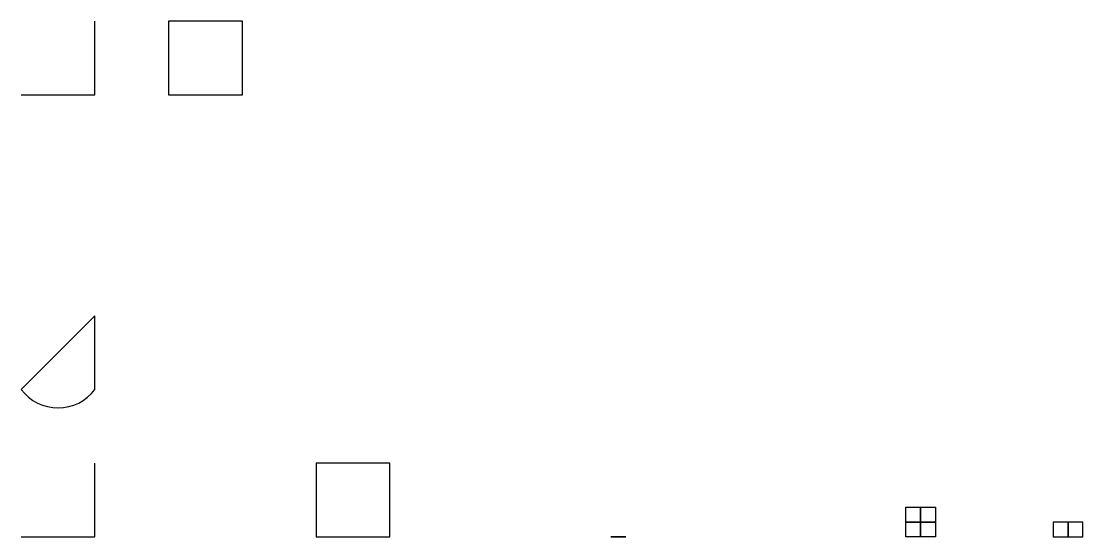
# Model space of a CAD drawing. Header units: metres. Extents: x 0 to 72, y 0 to 35.
import ezdxf

# ---------------------------------------------------------------- set-up
doc = ezdxf.new("R2010")
doc.units = ezdxf.units.M

msp = doc.modelspace()

# ---------------------------------------------------------------- linework, layer by layer
msp.add_lwpolyline([(0, 10, 0.5), (5, 10), (5, 15)], format="xyb", close=True)
msp.add_lwpolyline([(0, 0), (5, 0), (5, 5)])
msp.add_lwpolyline([(20, 0), (25, 0), (25, 5), (20, 5)], close=True)
for points in [[(0, 30, 0), (5, 30, 1), (5, 35, 2)], [(50, 0, 0)]]:
    msp.add_polyline3d(points)
for points in [[(10, 30, 0), (15, 30, 1), (15, 35, 2), (10, 35, 3)], [(40, 0, 0), (40, 0, 0), (41, 0, 0), (41, 0, 0)]]:
    msp.add_polyline3d(points, close=True)

# ---------------------------------------------------------------- meshes
mesh = msp.add_polyface()
corners = [(70, 0), (71, 0), (71, 1), (70, 1), (72, 0), (72, 1)]
mesh.append_faces([[corners[k] for k in face] for face in [(0, 1, 2, 3), (1, 4, 5, 2)]])
mesh = msp.add_polymesh((3, 3))
for k, corner in enumerate([(60, 0), (60, 1, 1), (60, 2), (61, 0, 1), (61, 1), (61, 2, 1), (62, 0), (62, 1, 1), (62, 2)]):
    mesh.set_mesh_vertex(divmod(k, 3), corner)

doc.saveas('drawing.dxf')
